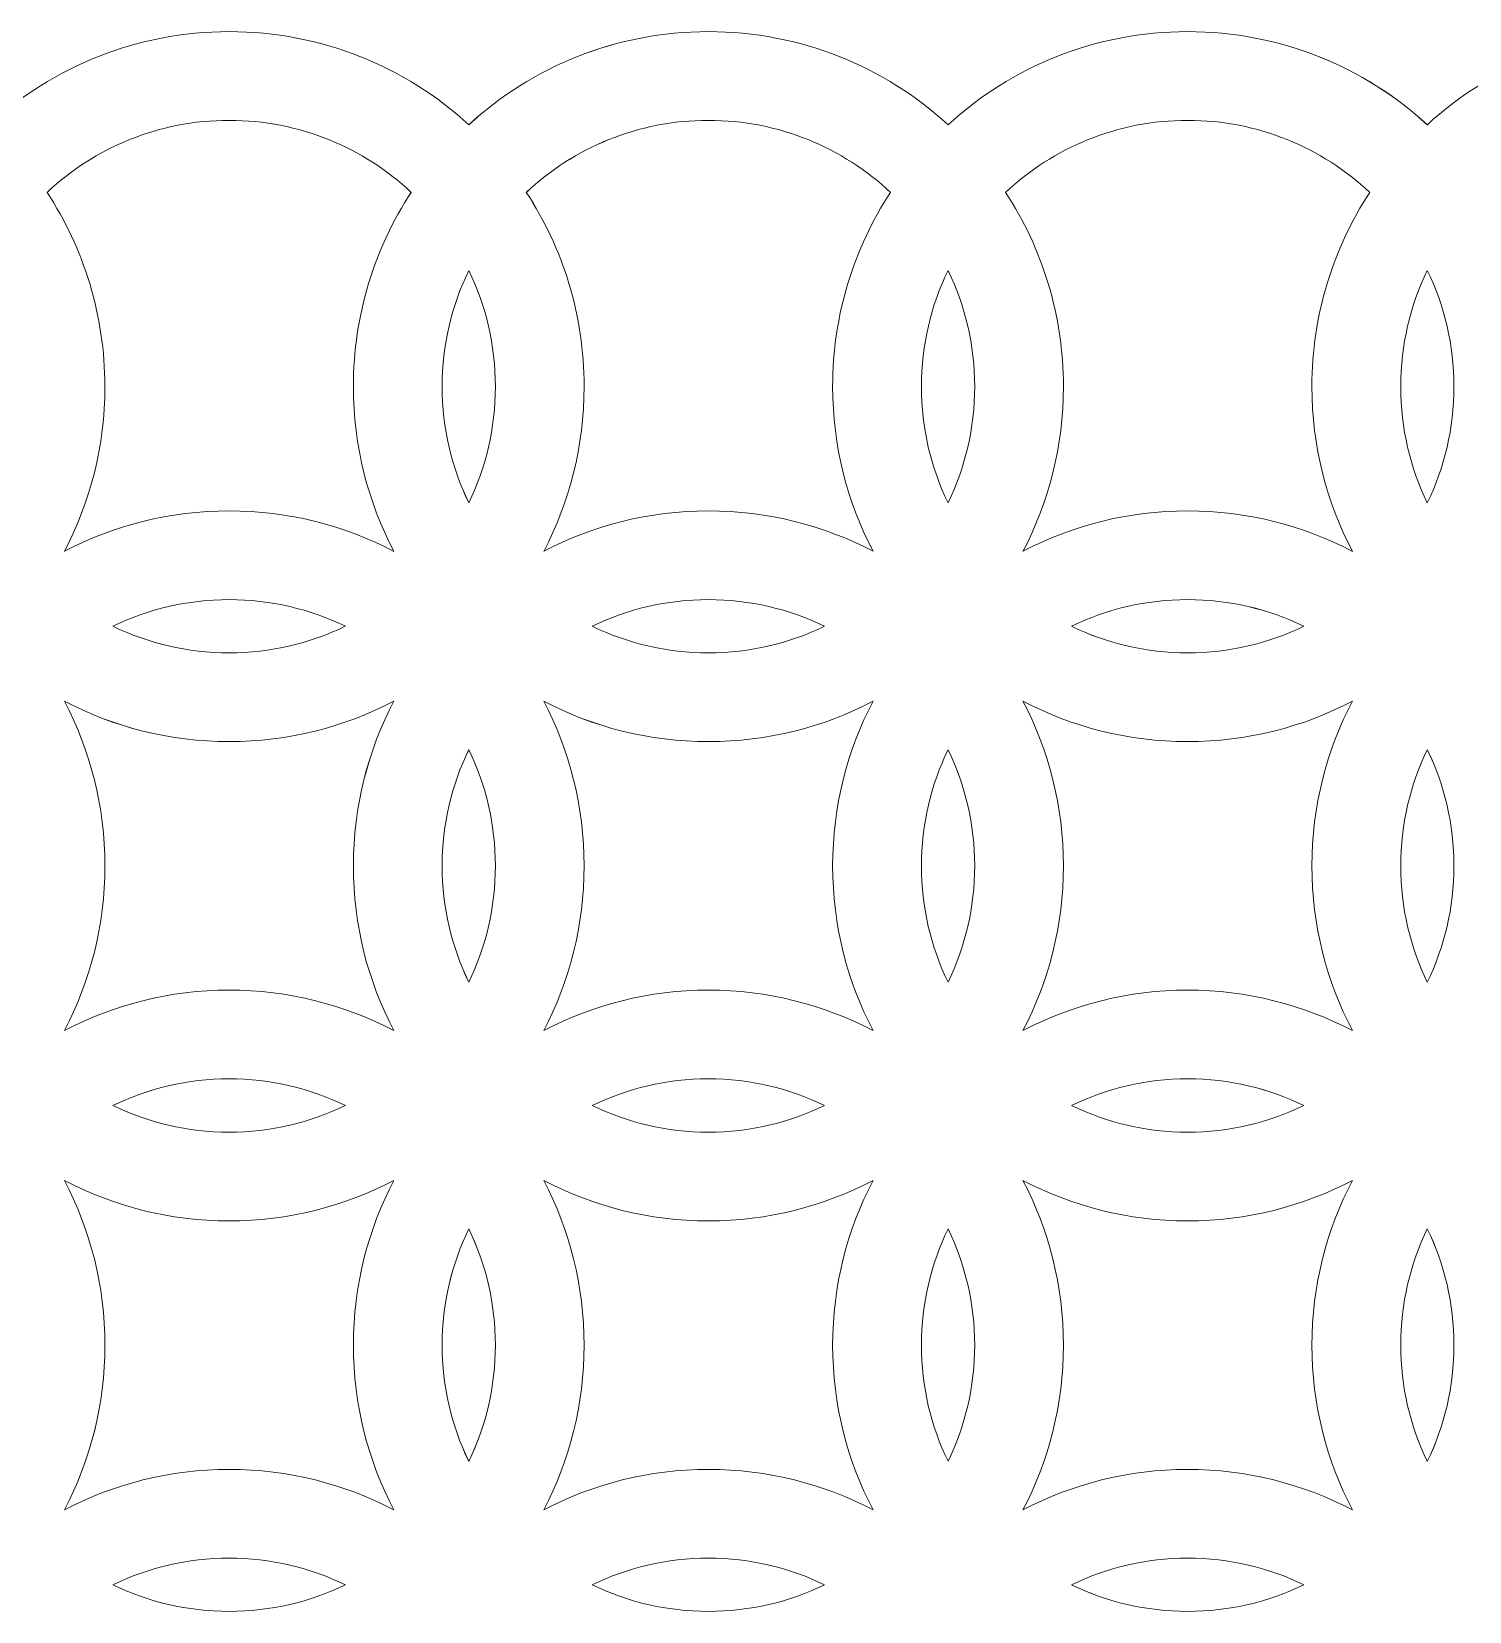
# Model space of a CAD drawing. Header units: centimetres. Extents: x -11.4 to 11.4, y -19.6 to 19.6.
# Drawn here: x -2.46 to 5.64, y 10.65 to 19.55 of the extents above; entities that cross this region are included whole.
import ezdxf

# ---------------------------------------------------------------- set-up
doc = ezdxf.new("R2010")
doc.units = ezdxf.units.CM
doc.header["$MEASUREMENT"] = 0
doc.layers.add('Layer 1', color=7, linetype='Continuous')

msp = doc.modelspace()

# ---------------------------------------------------------------- linework, layer by layer
at = {"layer": 'Layer 1', "color": 242, "lineweight": 9}
for points in [[(-2.69998, 19.02551), (-2.34419, 19.35122), (-1.87025, 19.54999), (-1.35001, 19.54999), (-1.35001, 19.54999), (-0.82974, 19.55), (-0.3558, 19.35121), (0.00001, 19.02549)], [(-2.69998, 19.02551), (-2.34419, 19.35122), (-1.87025, 19.54999), (-1.35001, 19.54999), (-1.35001, 19.54999), (-0.82967, 19.55), (-0.35567, 19.35116), (0.00014, 19.02536)], [(0, 19.02551), (0.35581, 19.35122), (0.82975, 19.54999), (1.34999, 19.54999), (1.34999, 19.54999), (1.87026, 19.55), (2.34421, 19.35122), (2.70002, 19.02549)], [(0.00012, 19.02559), (0.3559, 19.35126), (0.8298, 19.54999), (1.34999, 19.54999), (1.34999, 19.54999), (1.87026, 19.55), (2.34421, 19.35122), (2.70002, 19.02549)], [(2.70003, 19.02551), (3.05582, 19.35122), (3.52975, 19.54999), (4.04999, 19.54999), (4.04999, 19.54999), (4.57026, 19.55), (5.0442, 19.35121), (5.40001, 19.02549)], [(2.70003, 19.02551), (3.05582, 19.35122), (3.52975, 19.54999), (4.04999, 19.54999), (4.04999, 19.54999), (4.57033, 19.55), (5.04433, 19.35116), (5.40014, 19.02536)], [(5.40013, 19.02559), (5.75591, 19.35126), (6.2298, 19.54999), (6.74999, 19.54999), (6.74999, 19.54999), (7.27026, 19.55), (7.74421, 19.35122), (8.10002, 19.02549)], [(-2.37577, 18.64433), (-2.10749, 18.89591), (-1.7467, 19.04999), (-1.35, 19.04999), (-1.35, 19.04999), (-0.9533, 19.04999), (-0.59249, 18.89591), (-0.32421, 18.64432)], [(-2.37577, 18.64433), (-2.10749, 18.89591), (-1.7467, 19.04999), (-1.35, 19.04999), (-1.35, 19.04999), (-0.95324, 19.04999), (-0.59239, 18.89586), (-0.32411, 18.6442)], [(0.32424, 18.64433), (0.59252, 18.89591), (0.95331, 19.04999), (1.35, 19.04999), (1.35, 19.04999), (1.74671, 19.04999), (2.10751, 18.89591), (2.37579, 18.64432)], [(0.32431, 18.64445), (0.59258, 18.89597), (0.95336, 19.04999), (1.35, 19.04999), (1.35, 19.04999), (1.74671, 19.04999), (2.10751, 18.89591), (2.37579, 18.64432)], [(3.02424, 18.64433), (3.29251, 18.89591), (3.6533, 19.04999), (4.05, 19.04999), (4.05, 19.04999), (4.44671, 19.04999), (4.80751, 18.89591), (5.07579, 18.64432)], [(3.02424, 18.64433), (3.29251, 18.89591), (3.6533, 19.04999), (4.05, 19.04999), (4.05, 19.04999), (4.44677, 19.04999), (4.8076, 18.89585), (5.07589, 18.64421)], [(-2.37577, 18.64433), (-2.16978, 18.32988), (-2.05, 17.95389), (-2.05, 17.55), (-2.05, 17.55), (-2.05, 17.21508), (-2.13235, 16.89932), (-2.27795, 16.62194)], [(-2.37577, 18.64433), (-2.16978, 18.32988), (-2.05, 17.95389), (-2.05, 17.55), (-2.05, 17.55), (-2.05, 17.21516), (-2.13233, 16.89942), (-2.27788, 16.62208)], [(-0.42214, 16.62209), (-0.56768, 16.89945), (-0.65, 17.21515), (-0.65, 17.55), (-0.65, 17.55), (-0.65, 17.954), (-0.53013, 18.33008), (-0.32406, 18.64458)], [(-0.4221, 16.62207), (-0.56765, 16.89943), (-0.65, 17.21513), (-0.65, 17.55), (-0.65, 17.55), (-0.65, 17.95394), (-0.53017, 18.32996), (-0.32413, 18.64443)], [(0.32421, 18.64431), (0.53019, 18.32986), (0.65, 17.95388), (0.65, 17.55), (0.65, 17.55), (0.65, 17.21508), (0.56762, 16.89931), (0.422, 16.62192)], [(0.32423, 18.64433), (0.53021, 18.32988), (0.65, 17.95388), (0.65, 17.55), (0.65, 17.55), (0.65, 17.21508), (0.56762, 16.89932), (0.42202, 16.62193)], [(2.27787, 16.62209), (2.13233, 16.89945), (2.05, 17.21515), (2.05, 17.55), (2.05, 17.55), (2.05, 17.95394), (2.16984, 18.32996), (2.37587, 18.64444)], [(2.27787, 16.62209), (2.13233, 16.89945), (2.05, 17.21515), (2.05, 17.55), (2.05, 17.55), (2.05, 17.95394), (2.16984, 18.32996), (2.37587, 18.64444)], [(3.02424, 18.64433), (3.23022, 18.32988), (3.35, 17.95389), (3.35, 17.55), (3.35, 17.55), (3.35, 17.2151), (3.26763, 16.89933), (3.12203, 16.62195)], [(3.02424, 18.64433), (3.23022, 18.32988), (3.35, 17.95389), (3.35, 17.55), (3.35, 17.55), (3.35, 17.2151), (3.26763, 16.89933), (3.12203, 16.62195)], [(4.9779, 16.62209), (4.83236, 16.89945), (4.75, 17.21513), (4.75, 17.55), (4.75, 17.55), (4.75, 17.95394), (4.86983, 18.32996), (5.07587, 18.64443)], [(-0.00001, 16.89546), (-0.09611, 17.09328), (-0.15, 17.31535), (-0.15, 17.54999), (-0.15, 17.54999), (-0.15, 17.78474), (-0.09607, 18.00692), (0.00012, 18.20478)], [(0.00001, 16.8955), (-0.09609, 17.0933), (-0.15, 17.31536), (-0.15, 17.54999), (-0.15, 17.54999), (-0.15, 17.78468), (-0.09606, 18.00678), (0.00007, 18.20462)], [(-0.00001, 18.20449), (0.09609, 18.00669), (0.15, 17.78461), (0.15, 17.54999), (0.15, 17.54999), (0.15, 17.31525), (0.09604, 17.09308), (-0.00015, 16.8952)], [(0.00001, 18.20451), (0.09611, 18.00671), (0.15, 17.78461), (0.15, 17.54999), (0.15, 17.54999), (0.15, 17.31531), (0.09608, 17.09315), (-0.00007, 16.89532)], [(2.69993, 16.89564), (2.60388, 17.0934), (2.55, 17.31542), (2.55, 17.54999), (2.55, 17.54999), (2.55, 17.78468), (2.60393, 18.00678), (2.70006, 18.20461)], [(2.69993, 16.89564), (2.60388, 17.0934), (2.55, 17.31542), (2.55, 17.54999), (2.55, 17.54999), (2.55, 17.78468), (2.60393, 18.00678), (2.70006, 18.20461)], [(2.70001, 18.20449), (2.79609, 18.00671), (2.85, 17.78462), (2.85, 17.54999), (2.85, 17.54999), (2.85, 17.31537), (2.79611, 17.09328), (2.70001, 16.89548)], [(2.70001, 18.20449), (2.79609, 18.00671), (2.85, 17.78462), (2.85, 17.54999), (2.85, 17.54999), (2.85, 17.31537), (2.79611, 17.09328), (2.70001, 16.89548)], [(5.40001, 16.8955), (5.30392, 17.0933), (5.25, 17.31536), (5.25, 17.54999), (5.25, 17.54999), (5.25, 17.78468), (5.30394, 18.00678), (5.40007, 18.20462)], [(5.39999, 18.20447), (5.49608, 18.00669), (5.55, 17.78461), (5.55, 17.54999), (5.55, 17.54999), (5.55, 17.31525), (5.49604, 17.09307), (5.39985, 16.89519)], [(5.40001, 18.20451), (5.49611, 18.00671), (5.55, 17.78461), (5.55, 17.54999), (5.55, 17.54999), (5.55, 17.31531), (5.49608, 17.09315), (5.39993, 16.89532)], [(-2.27788, 16.62207), (-2.00054, 16.76762), (-1.68486, 16.84999), (-1.35001, 16.84999), (-1.35001, 16.84999), (-1.01508, 16.85), (-0.69934, 16.7676), (-0.42197, 16.622)], [(-2.27787, 16.62207), (-2.00054, 16.76762), (-1.68486, 16.84999), (-1.35001, 16.84999), (-1.35001, 16.84999), (-1.01508, 16.85), (-0.69934, 16.76761), (-0.42198, 16.622)], [(0.42206, 16.62207), (0.69942, 16.76764), (1.01512, 16.84999), (1.34999, 16.84999), (1.34999, 16.84999), (1.68491, 16.85), (2.00063, 16.76761), (2.27801, 16.62202)], [(0.42207, 16.62207), (0.69943, 16.76762), (1.01513, 16.84999), (1.34999, 16.84999), (1.34999, 16.84999), (1.68491, 16.85), (2.00063, 16.76761), (2.27801, 16.62202)], [(3.1221, 16.62207), (3.39944, 16.76764), (3.71513, 16.84999), (4.04999, 16.84999), (4.04999, 16.84999), (4.38492, 16.85), (4.70065, 16.7676), (4.97803, 16.622)], [(3.1221, 16.62207), (3.39944, 16.76764), (3.71513, 16.84999), (4.04999, 16.84999), (4.04999, 16.84999), (4.38492, 16.85), (4.70066, 16.7676), (4.97803, 16.622)], [(-2.00448, 16.19999), (-1.80669, 16.2961), (-1.58462, 16.34999), (-1.35, 16.34999), (-1.35, 16.34999), (-1.11532, 16.34999), (-0.8932, 16.29606), (-0.69537, 16.19992)], [(-2.00448, 16.19999), (-1.80669, 16.2961), (-1.58462, 16.34999), (-1.35, 16.34999), (-1.35, 16.34999), (-1.11532, 16.34999), (-0.8932, 16.29605), (-0.69537, 16.19991)], [(0.69545, 16.19997), (0.89327, 16.2961), (1.11537, 16.34999), (1.35, 16.34999), (1.35, 16.34999), (1.58468, 16.34999), (1.8068, 16.29606), (2.00464, 16.19992)], [(0.69548, 16.19997), (0.89329, 16.29608), (1.11537, 16.34999), (1.35, 16.34999), (1.35, 16.34999), (1.58468, 16.34999), (1.8068, 16.29606), (2.00464, 16.19992)], [(3.39549, 16.19999), (3.59331, 16.2961), (3.81538, 16.34999), (4.05, 16.34999), (4.05, 16.34999), (4.28468, 16.34999), (4.5068, 16.29606), (4.70464, 16.19992)], [(3.39549, 16.19999), (3.59331, 16.2961), (3.81538, 16.34999), (4.05, 16.34999), (4.05, 16.34999), (4.28463, 16.34999), (4.50671, 16.29606), (4.70451, 16.19996)], [(-0.69549, 16.19999), (-0.89329, 16.10391), (-1.11538, 16.04999), (-1.35, 16.04999), (-1.35, 16.04999), (-1.58468, 16.05), (-1.80682, 16.10392), (-2.00465, 16.20006)], [(-0.69551, 16.19999), (-0.8933, 16.10391), (-1.11539, 16.04999), (-1.35, 16.04999), (-1.35, 16.04999), (-1.58462, 16.05), (-1.80671, 16.10388), (-2.00449, 16.19997)], [(2.00452, 16.19999), (1.80671, 16.10389), (1.58462, 16.04999), (1.35, 16.04999), (1.35, 16.04999), (1.11538, 16.05), (0.89327, 16.10388), (0.69546, 16.19998)], [(2.00452, 16.19999), (1.80671, 16.10389), (1.58462, 16.04999), (1.35, 16.04999), (1.35, 16.04999), (1.11538, 16.05), (0.89327, 16.10389), (0.69546, 16.19998)], [(4.70452, 16.19997), (4.50673, 16.10389), (4.28461, 16.04999), (4.05, 16.04999), (4.05, 16.04999), (3.81533, 16.05), (3.59317, 16.10392), (3.39533, 16.20006)], [(4.70452, 16.19997), (4.50673, 16.10389), (4.28461, 16.04999), (4.05, 16.04999), (4.05, 16.04999), (3.81539, 16.05), (3.5933, 16.10387), (3.3955, 16.19997)], [(-0.42209, 15.7779), (-0.69943, 15.63234), (-1.01515, 15.54999), (-1.35001, 15.54999), (-1.35001, 15.54999), (-1.68492, 15.54999), (-2.00066, 15.63236), (-2.27802, 15.77795)], [(-2.27787, 15.7779), (-2.13233, 15.50056), (-2.05, 15.18485), (-2.05, 14.85), (-2.05, 14.85), (-2.05, 14.51508), (-2.13236, 14.19929), (-2.27797, 13.9219)], [(-2.27787, 15.7779), (-2.13233, 15.50056), (-2.05, 15.18485), (-2.05, 14.85), (-2.05, 14.85), (-2.05, 14.51508), (-2.13236, 14.19929), (-2.27797, 13.9219)], [(-0.42209, 15.7779), (-0.69942, 15.63234), (-1.01513, 15.54999), (-1.35001, 15.54999), (-1.35001, 15.54999), (-1.68486, 15.54999), (-2.00055, 15.63233), (-2.27787, 15.77787)], [(-0.4221, 13.92209), (-0.56766, 14.19945), (-0.65, 14.51514), (-0.65, 14.85), (-0.65, 14.85), (-0.65, 15.18487), (-0.56765, 15.50057), (-0.42209, 15.7779)], [(-0.42214, 13.92211), (-0.56767, 14.19945), (-0.65, 14.51516), (-0.65, 14.85), (-0.65, 14.85), (-0.65, 15.18487), (-0.56765, 15.50056), (-0.42212, 15.77788)], [(0.42207, 15.7779), (0.56763, 15.50056), (0.65, 15.18486), (0.65, 14.85), (0.65, 14.85), (0.65, 14.51508), (0.56761, 14.19934), (0.422, 13.92195)], [(0.42209, 15.7779), (0.56763, 15.50056), (0.65, 15.18486), (0.65, 14.85), (0.65, 14.85), (0.65, 14.51508), (0.56763, 14.19932), (0.42203, 13.92193)], [(2.27789, 15.77786), (2.00057, 15.63232), (1.68484, 15.54999), (1.34999, 15.54999), (1.34999, 15.54999), (1.01512, 15.54999), (0.69941, 15.63234), (0.42207, 15.7779)], [(2.2779, 15.77788), (2.00057, 15.63232), (1.68485, 15.54999), (1.34999, 15.54999), (1.34999, 15.54999), (1.01513, 15.54999), (0.69943, 15.63232), (0.42208, 15.77787)], [(2.27787, 13.92211), (2.13234, 14.19945), (2.05, 14.51515), (2.05, 14.85), (2.05, 14.85), (2.05, 15.18487), (2.13236, 15.50054), (2.2779, 15.77787)], [(2.27787, 13.92211), (2.13234, 14.19945), (2.05, 14.51515), (2.05, 14.85), (2.05, 14.85), (2.05, 15.18487), (2.13236, 15.50054), (2.2779, 15.77787)], [(3.12218, 15.77776), (3.26767, 15.50044), (3.35, 15.18481), (3.35, 14.85), (3.35, 14.85), (3.35, 14.5151), (3.26763, 14.19934), (3.12204, 13.92196)], [(3.12218, 15.77776), (3.26767, 15.50044), (3.35, 15.18481), (3.35, 14.85), (3.35, 14.85), (3.35, 14.5151), (3.26763, 14.19934), (3.12204, 13.92196)], [(4.97789, 15.77788), (4.70057, 15.63234), (4.38486, 15.54999), (4.04999, 15.54999), (4.04999, 15.54999), (3.71515, 15.54999), (3.39946, 15.63232), (3.12212, 15.77786)], [(4.97787, 15.77786), (4.70055, 15.63232), (4.38484, 15.54999), (4.04999, 15.54999), (4.04999, 15.54999), (3.71515, 15.54999), (3.39946, 15.63232), (3.12212, 15.77786)], [(4.9779, 13.92207), (4.83236, 14.19945), (4.75, 14.51513), (4.75, 14.85), (4.75, 14.85), (4.75, 15.18487), (4.83234, 15.50057), (4.9779, 15.77789)], [(-0.00001, 14.19546), (-0.09611, 14.39326), (-0.15, 14.61535), (-0.15, 14.84999), (-0.15, 14.84999), (-0.15, 15.08474), (-0.09607, 15.30692), (0.00012, 15.50478)], [(0.00001, 14.1955), (-0.09609, 14.3933), (-0.15, 14.61536), (-0.15, 14.84999), (-0.15, 14.84999), (-0.15, 15.08468), (-0.09606, 15.30678), (0.00007, 15.50462)], [(-0.00001, 15.50449), (0.09609, 15.30669), (0.15, 15.08461), (0.15, 14.84999), (0.15, 14.84999), (0.15, 14.61525), (0.09604, 14.39308), (-0.00015, 14.1952)], [(0.00001, 15.50449), (0.09611, 15.30671), (0.15, 15.08461), (0.15, 14.84999), (0.15, 14.84999), (0.15, 14.61531), (0.09608, 14.39315), (-0.00007, 14.19532)], [(2.69993, 14.19564), (2.60388, 14.3934), (2.55, 14.61542), (2.55, 14.84999), (2.55, 14.84999), (2.55, 15.08468), (2.60393, 15.30678), (2.70006, 15.50461)], [(2.69993, 14.19564), (2.60388, 14.3934), (2.55, 14.61542), (2.55, 14.84999), (2.55, 14.84999), (2.55, 15.08468), (2.60393, 15.30678), (2.70006, 15.50461)], [(2.70001, 15.50449), (2.79609, 15.30671), (2.85, 15.08462), (2.85, 14.84999), (2.85, 14.84999), (2.85, 14.61537), (2.79611, 14.39328), (2.70001, 14.19548)], [(2.70001, 15.50449), (2.79609, 15.30671), (2.85, 15.08462), (2.85, 14.84999), (2.85, 14.84999), (2.85, 14.61537), (2.79611, 14.39328), (2.70001, 14.19548)], [(5.40001, 14.1955), (5.30392, 14.3933), (5.25, 14.61536), (5.25, 14.84999), (5.25, 14.84999), (5.25, 15.08468), (5.30394, 15.30678), (5.40007, 15.50462)], [(5.39999, 15.50447), (5.49608, 15.30669), (5.55, 15.08461), (5.55, 14.84999), (5.55, 14.84999), (5.55, 14.61525), (5.49604, 14.39307), (5.39985, 14.19519)], [(5.40001, 15.50449), (5.49611, 15.30671), (5.55, 15.08461), (5.55, 14.84999), (5.55, 14.84999), (5.55, 14.61531), (5.49608, 14.39315), (5.39993, 14.19532)], [(-2.27791, 13.92205), (-2.00057, 14.06762), (-1.68487, 14.14999), (-1.35001, 14.14999), (-1.35001, 14.14999), (-1.01509, 14.15), (-0.69935, 14.0676), (-0.42197, 13.922)], [(-2.27791, 13.92205), (-2.00057, 14.06762), (-1.68487, 14.14999), (-1.35001, 14.14999), (-1.35001, 14.14999), (-1.01509, 14.15), (-0.69936, 14.06759), (-0.42199, 13.922)], [(0.42207, 13.92207), (0.69944, 14.06764), (1.01513, 14.14999), (1.34999, 14.14999), (1.34999, 14.14999), (1.68491, 14.15), (2.00063, 14.06761), (2.27801, 13.92202)], [(0.42207, 13.92207), (0.69943, 14.06764), (1.01513, 14.14999), (1.34999, 14.14999), (1.34999, 14.14999), (1.68491, 14.15), (2.00063, 14.06761), (2.27801, 13.92202)], [(3.12211, 13.92209), (3.39944, 14.06764), (3.71514, 14.14999), (4.04999, 14.14999), (4.04999, 14.14999), (4.38492, 14.15), (4.70065, 14.0676), (4.97803, 13.922)], [(3.12211, 13.92209), (3.39944, 14.06764), (3.71514, 14.14999), (4.04999, 14.14999), (4.04999, 14.14999), (4.38491, 14.15), (4.70065, 14.0676), (4.97802, 13.922)], [(-2.00436, 13.50005), (-1.8066, 13.59612), (-1.58457, 13.64999), (-1.35, 13.64999), (-1.35, 13.64999), (-1.11532, 13.64999), (-0.89319, 13.59605), (-0.69535, 13.49991)], [(-2.00436, 13.50005), (-1.8066, 13.59612), (-1.58457, 13.64999), (-1.35, 13.64999), (-1.35, 13.64999), (-1.11531, 13.64999), (-0.89319, 13.59605), (-0.69535, 13.49991)], [(0.69547, 13.49997), (0.89329, 13.5961), (1.11537, 13.64999), (1.35, 13.64999), (1.35, 13.64999), (1.58467, 13.64999), (1.80681, 13.59607), (2.00464, 13.49992)], [(0.69558, 13.50005), (0.89337, 13.59612), (1.11542, 13.64999), (1.35, 13.64999), (1.35, 13.64999), (1.58467, 13.64999), (1.80681, 13.59607), (2.00464, 13.49992)], [(3.3955, 13.49999), (3.59331, 13.5961), (3.81538, 13.64999), (4.05, 13.64999), (4.05, 13.64999), (4.28468, 13.64999), (4.50681, 13.59605), (4.70464, 13.49991)], [(3.3955, 13.49999), (3.59331, 13.5961), (3.81538, 13.64999), (4.05, 13.64999), (4.05, 13.64999), (4.28469, 13.64999), (4.50682, 13.59605), (4.70465, 13.4999)], [(-0.69548, 13.49999), (-0.89327, 13.40389), (-1.11538, 13.34999), (-1.35, 13.34999), (-1.35, 13.34999), (-1.58462, 13.34999), (-1.8067, 13.4039), (-2.00449, 13.49998)], [(-0.69548, 13.49999), (-0.89327, 13.40389), (-1.11538, 13.34999), (-1.35, 13.34999), (-1.35, 13.34999), (-1.58462, 13.34999), (-1.8067, 13.4039), (-2.00449, 13.49998)], [(2.00453, 13.49999), (1.80671, 13.40389), (1.58462, 13.34999), (1.35, 13.34999), (1.35, 13.34999), (1.11538, 13.34999), (0.89328, 13.40388), (0.69546, 13.49998)], [(2.00453, 13.49999), (1.80671, 13.40389), (1.58462, 13.34999), (1.35, 13.34999), (1.35, 13.34999), (1.11538, 13.34999), (0.89327, 13.40389), (0.69547, 13.49998)], [(4.70454, 13.49999), (4.50673, 13.40389), (4.28462, 13.34999), (4.05, 13.34999), (4.05, 13.34999), (3.81539, 13.34999), (3.5933, 13.40389), (3.3955, 13.49998)], [(4.70451, 13.49999), (4.5067, 13.40391), (4.28462, 13.34999), (4.05, 13.34999), (4.05, 13.34999), (3.81539, 13.34999), (3.5933, 13.40389), (3.3955, 13.49998)], [(-0.42211, 13.07788), (-0.69944, 12.93234), (-1.01516, 12.84999), (-1.35001, 12.84999), (-1.35001, 12.84999), (-1.68492, 12.84999), (-2.00067, 12.93236), (-2.27803, 13.07795)], [(-0.4221, 13.0779), (-0.69944, 12.93234), (-1.01514, 12.84999), (-1.35001, 12.84999), (-1.35001, 12.84999), (-1.68492, 12.84999), (-2.00067, 12.93236), (-2.27803, 13.07795)], [(-2.27788, 13.0779), (-2.13234, 12.80056), (-2.05, 12.48486), (-2.05, 12.15), (-2.05, 12.15), (-2.05, 11.81508), (-2.13235, 11.49932), (-2.27795, 11.22194)], [(-2.27788, 13.0779), (-2.13234, 12.80056), (-2.05, 12.48486), (-2.05, 12.15), (-2.05, 12.15), (-2.05, 11.81514), (-2.13233, 11.49942), (-2.27788, 11.22208)], [(-0.4221, 11.22209), (-0.56765, 11.49943), (-0.65, 11.81513), (-0.65, 12.15), (-0.65, 12.15), (-0.65, 12.48489), (-0.56765, 12.80057), (-0.4221, 13.07789)], [(-0.42214, 11.22209), (-0.56768, 11.49945), (-0.65, 11.81515), (-0.65, 12.15), (-0.65, 12.15), (-0.65, 12.48487), (-0.56765, 12.80056), (-0.42211, 13.07788)], [(0.42207, 13.0779), (0.56764, 12.80054), (0.65, 12.48485), (0.65, 12.15), (0.65, 12.15), (0.65, 11.81508), (0.56762, 11.49931), (0.422, 11.22192)], [(0.42211, 13.07788), (0.56765, 12.80052), (0.65, 12.48484), (0.65, 12.15), (0.65, 12.15), (0.65, 11.81508), (0.56762, 11.49932), (0.42202, 11.22193)], [(2.2779, 13.07788), (2.00057, 12.93232), (1.68485, 12.84999), (1.34999, 12.84999), (1.34999, 12.84999), (1.01513, 12.84999), (0.69942, 12.93233), (0.42207, 13.07789)], [(2.2779, 13.07788), (2.00057, 12.93234), (1.68486, 12.84999), (1.34999, 12.84999), (1.34999, 12.84999), (1.01513, 12.84999), (0.69942, 12.93233), (0.42208, 13.07788)], [(2.27787, 11.22209), (2.13233, 11.49945), (2.05, 11.81515), (2.05, 12.15), (2.05, 12.15), (2.05, 12.48493), (2.13238, 12.80066), (2.27797, 13.07802)], [(2.27787, 11.22209), (2.13233, 11.49945), (2.05, 11.81515), (2.05, 12.15), (2.05, 12.15), (2.05, 12.48493), (2.13238, 12.80066), (2.27797, 13.07802)], [(4.97789, 13.07788), (4.70058, 12.93232), (4.38484, 12.84999), (4.04999, 12.84999), (4.04999, 12.84999), (3.71509, 12.84999), (3.39934, 12.93236), (3.12197, 13.07795)], [(4.9779, 13.07788), (4.7006, 12.93234), (4.38486, 12.84999), (4.04999, 12.84999), (4.04999, 12.84999), (3.71509, 12.84999), (3.39934, 12.93236), (3.12197, 13.07795)], [(3.12211, 13.0779), (3.26766, 12.80054), (3.35, 12.48486), (3.35, 12.15), (3.35, 12.15), (3.35, 11.8151), (3.26763, 11.49933), (3.12203, 11.22195)], [(3.12211, 13.0779), (3.26766, 12.80054), (3.35, 12.48486), (3.35, 12.15), (3.35, 12.15), (3.35, 11.8151), (3.26763, 11.49933), (3.12203, 11.22195)], [(4.9779, 11.22209), (4.83236, 11.49945), (4.75, 11.81513), (4.75, 12.15), (4.75, 12.15), (4.75, 12.48487), (4.83235, 12.80056), (4.97791, 13.07789)], [(-0.00001, 11.49546), (-0.09611, 11.69328), (-0.15, 11.91535), (-0.15, 12.14999), (-0.15, 12.14999), (-0.15, 12.38474), (-0.09607, 12.60692), (0.00012, 12.80478)], [(0.00001, 11.4955), (-0.09609, 11.6933), (-0.15, 11.91536), (-0.15, 12.14999), (-0.15, 12.14999), (-0.15, 12.38468), (-0.09606, 12.60678), (0.00007, 12.80462)], [(-0.00001, 12.80447), (0.09609, 12.60669), (0.15, 12.38461), (0.15, 12.14999), (0.15, 12.14999), (0.15, 11.91525), (0.09604, 11.69308), (-0.00015, 11.4952)], [(0.00001, 12.80449), (0.09611, 12.60671), (0.15, 12.38461), (0.15, 12.14999), (0.15, 12.14999), (0.15, 11.91531), (0.09608, 11.69315), (-0.00007, 11.49532)], [(2.69993, 11.49564), (2.60388, 11.6934), (2.55, 11.91542), (2.55, 12.14999), (2.55, 12.14999), (2.55, 12.38468), (2.60393, 12.60678), (2.70006, 12.80461)], [(2.69993, 11.49564), (2.60388, 11.6934), (2.55, 11.91542), (2.55, 12.14999), (2.55, 12.14999), (2.55, 12.38468), (2.60393, 12.60678), (2.70006, 12.80461)], [(2.70001, 12.80449), (2.79609, 12.60671), (2.85, 12.38462), (2.85, 12.14999), (2.85, 12.14999), (2.85, 11.91537), (2.79611, 11.69328), (2.70001, 11.49548)], [(2.70001, 12.80449), (2.79609, 12.60671), (2.85, 12.38462), (2.85, 12.14999), (2.85, 12.14999), (2.85, 11.91537), (2.79611, 11.69328), (2.70001, 11.49548)], [(5.40001, 11.4955), (5.30392, 11.6933), (5.25, 11.91536), (5.25, 12.14999), (5.25, 12.14999), (5.25, 12.38468), (5.30394, 12.60678), (5.40007, 12.80462)], [(5.39999, 12.80447), (5.49608, 12.60669), (5.55, 12.38461), (5.55, 12.14999), (5.55, 12.14999), (5.55, 11.91525), (5.49604, 11.69307), (5.39985, 11.49519)], [(5.40001, 12.80449), (5.49611, 12.60671), (5.55, 12.38461), (5.55, 12.14999), (5.55, 12.14999), (5.55, 11.91531), (5.49608, 11.69315), (5.39993, 11.49532)], [(-2.27788, 11.22207), (-2.00054, 11.36762), (-1.68486, 11.44999), (-1.35001, 11.44999), (-1.35001, 11.44999), (-1.01508, 11.45), (-0.69934, 11.3676), (-0.42197, 11.222)], [(-2.27787, 11.22207), (-2.00054, 11.36762), (-1.68486, 11.44999), (-1.35001, 11.44999), (-1.35001, 11.44999), (-1.01508, 11.45), (-0.69934, 11.36761), (-0.42198, 11.222)], [(0.42206, 11.22207), (0.69942, 11.36764), (1.01512, 11.44999), (1.34999, 11.44999), (1.34999, 11.44999), (1.68491, 11.45), (2.00063, 11.36761), (2.27801, 11.22202)], [(0.42207, 11.22207), (0.69943, 11.36762), (1.01513, 11.44999), (1.34999, 11.44999), (1.34999, 11.44999), (1.68491, 11.45), (2.00063, 11.36761), (2.27801, 11.22202)], [(3.1221, 11.22209), (3.39944, 11.36764), (3.71513, 11.44999), (4.04999, 11.44999), (4.04999, 11.44999), (4.38492, 11.45), (4.70065, 11.3676), (4.97803, 11.222)], [(3.1221, 11.22209), (3.39944, 11.36764), (3.71513, 11.44999), (4.04999, 11.44999), (4.04999, 11.44999), (4.38492, 11.45), (4.70066, 11.3676), (4.97803, 11.222)], [(-2.00448, 10.79999), (-1.80669, 10.8961), (-1.58462, 10.94999), (-1.35, 10.94999), (-1.35, 10.94999), (-1.11532, 10.94999), (-0.8932, 10.89606), (-0.69537, 10.79992)], [(-2.00448, 10.79999), (-1.80669, 10.8961), (-1.58462, 10.94999), (-1.35, 10.94999), (-1.35, 10.94999), (-1.11532, 10.94999), (-0.8932, 10.89605), (-0.69537, 10.79991)], [(0.69545, 10.79997), (0.89327, 10.8961), (1.11537, 10.94999), (1.35, 10.94999), (1.35, 10.94999), (1.58468, 10.94999), (1.8068, 10.89606), (2.00464, 10.79992)], [(0.69548, 10.79997), (0.89329, 10.89608), (1.11537, 10.94999), (1.35, 10.94999), (1.35, 10.94999), (1.58468, 10.94999), (1.8068, 10.89606), (2.00464, 10.79992)], [(3.39549, 10.79999), (3.59331, 10.8961), (3.81538, 10.94999), (4.05, 10.94999), (4.05, 10.94999), (4.28468, 10.94999), (4.5068, 10.89606), (4.70464, 10.79992)], [(3.39549, 10.79999), (3.59331, 10.8961), (3.81538, 10.94999), (4.05, 10.94999), (4.05, 10.94999), (4.28463, 10.94999), (4.50671, 10.89606), (4.70451, 10.79996)], [(-0.69549, 10.79999), (-0.89329, 10.70389), (-1.11538, 10.64999), (-1.35, 10.64999), (-1.35, 10.64999), (-1.58468, 10.64999), (-1.80682, 10.70392), (-2.00465, 10.80006)], [(-0.69551, 10.79999), (-0.8933, 10.70389), (-1.11539, 10.64999), (-1.35, 10.64999), (-1.35, 10.64999), (-1.58462, 10.64999), (-1.80671, 10.70388), (-2.00449, 10.79997)], [(2.00452, 10.79999), (1.80671, 10.70389), (1.58462, 10.64999), (1.35, 10.64999), (1.35, 10.64999), (1.11538, 10.64999), (0.89327, 10.70388), (0.69546, 10.79998)], [(2.00452, 10.79999), (1.80671, 10.70389), (1.58462, 10.64999), (1.35, 10.64999), (1.35, 10.64999), (1.11538, 10.64999), (0.89327, 10.70389), (0.69546, 10.79998)], [(4.70452, 10.79997), (4.50673, 10.70389), (4.28461, 10.64999), (4.05, 10.64999), (4.05, 10.64999), (3.81533, 10.64999), (3.59317, 10.70392), (3.39533, 10.80006)], [(4.70452, 10.79997), (4.50673, 10.70389), (4.28461, 10.64999), (4.05, 10.64999), (4.05, 10.64999), (3.81539, 10.64999), (3.5933, 10.70387), (3.3955, 10.79997)]]:
    msp.add_open_spline(points, degree=3, knots=[0, 0, 0, 0, 0.3333333, 0.3333333, 0.3333333, 0.3333333, 1, 1, 1, 1], dxfattribs=at)

doc.saveas('drawing.dxf')
